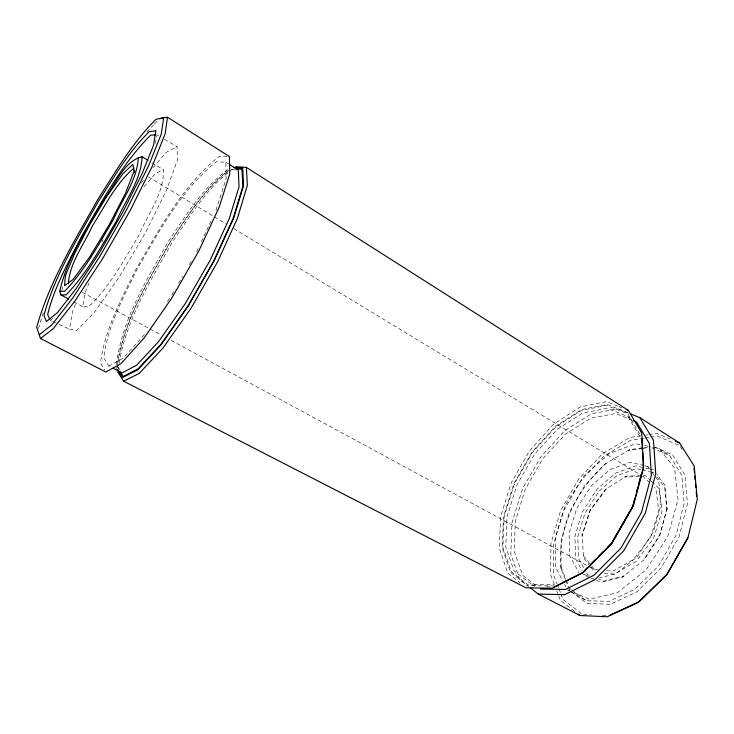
<?xml version="1.0" encoding="UTF-8"?>
<svg xmlns="http://www.w3.org/2000/svg" width="734" height="734" viewBox="0 0 734 734"><rect width="100%" height="100%" fill="white"/><g stroke="black" fill="none" stroke-linecap="round" stroke-linejoin="round"><path stroke-width="0.55" stroke-dasharray="3.67 2.75" d="M565.235 579.218L561.033 568.722L561.088 540.499L569.254 512.405L584.603 485.578L604.99 464.035L629.717 449.648L643.057 447.777M561.033 568.722C556.904 528.673 576.548 489.688 606.073 463.503M596.247 580.144L601.449 582.264L622.505 577.007L644.195 559.739L659.756 535.682L667.105 508.414L664.83 485.165L656.82 474.439M117.422 367.835C122.853 321.611 148.387 280.911 170.838 241.165C187.904 216.53 203.511 189.491 228.09 171.453M155.424 143.515L156.636 135.808M116.44 364.578C121.899 319.318 146.928 279.48 168.921 240.541C186.243 215.062 202.676 187.665 228.201 169.462M117.908 370.789L118.44 367.486M119.147 363.091C126.404 319.262 150.883 280.168 172.362 242.009C189.427 217.594 204.713 190.51 228.788 172.196M116.761 368.651L117.312 365.266M117.495 364.137C123.899 319.464 148.718 280.049 170.453 241.376C187.821 216.227 203.722 188.629 228.825 170.306M151.782 162.673L163.398 169.783C164.223 193.354 147.965 213.539 139.295 234.467C124.23 259.79 110.082 286.425 88.484 306.913L82.685 306.592L84.905 293.27L89.511 281.792M164.508 139.267L177.032 146.672L177.591 159.553L166.462 190.29L145.323 232.972L119.046 277.388L94.255 312.427L76.657 330.447L69.418 329.098L72.822 310.702L76.244 302.28M61.858 290.425L63.087 284.875M667.105 508.414L659.646 535.242L643.507 560.18M38.462 328.529L43.93 310.445M216.007 210.236L226.109 178.757L225.87 162.214L216.337 161.792C180.72 190.115 159.095 231.66 136.533 270.286C122.991 298.334 107.467 326.52 103.815 357.944L108.898 366.11L110.926 367.147M606.339 488.954L590.237 510.635L582.062 535.407L589.907 510.286L605.422 489.404L626.414 476.109L642.268 475.687M196.611 251.909L198.978 246.835M201.336 241.752L210.805 221.42M171.884 295.004L175.261 289.123M178.628 283.251L182.564 276.397M189.308 264.644L191.556 260.726M101.898 241.807L103.072 239.88M141.433 183.216L144.011 179.435M167.499 301.5L170.049 297.821M152.984 167.783L166.113 152.397L177.032 146.672M144.057 186.72L155.535 173.444L163.398 169.783M144.424 334.53L123.193 358.146L108.898 366.11M146.855 132.102L153.59 124.899M154.342 124.092L158.085 120.092M229.641 171.508L233.063 168.728M51.068 319.776L52.765 318.418M622.505 577.007L623.928 575.97L603.559 581.071L598.522 579.034M626.414 476.109L624.744 477.036L643.241 476.559L649.581 482.724M629.717 449.648L628.075 450.511L641.076 448.694M598.66 578.135L616.23 573.667L637.13 556.886L653.306 532.04L661.022 504.79L658.747 481.256L654.774 475.971M640.966 435.803L629.708 437.528L602.522 453.731L578.576 479.201L560.638 510.58L550.94 543.564L550.564 574.759L554.253 584.347M645.47 435.106L647.718 434.767M648.847 434.592L656.719 433.381L670.225 439.042M644.149 438.134L630.91 440.125L604.238 455.942L580.768 480.871L563.189 511.626L553.72 543.94L553.408 574.474L557.051 583.869M645.25 437.969L649.663 437.308M650.764 437.143L657.38 436.143L679.748 445.602M644.168 447.621L647.498 447.153M642.158 448.547L647.571 447.786M643.406 475.66L645.672 475.595L650.352 480.119M630.809 418.38L627.955 416.573L607.192 408.269L582.704 413.04L557.647 428.986L534.701 454.043L517.176 484.477L507.011 516.828L505.763 547.05L514.139 570.924L531.866 584.558L554.152 584.704M554.399 585.943L529.379 585.741L511.332 571.768L502.845 547.344L504.185 516.452L514.607 483.412L532.499 452.337L555.922 426.72L581.484 410.379L606.486 405.425L627.717 413.82L640.158 434.675M546.426 586.879L550.895 586.943M227.136 156.507L219.218 156.333C181.775 186.28 158.92 229.971 135.166 270.699C120.844 300.289 104.54 330.034 100.558 363.165L104.623 370.046M570.511 591.549L586.264 600.706L609.137 601.385L634.726 589.31L658.508 565.978L676.152 535.132L684.152 503.258L681.831 475.412L669.812 455.722L659.022 448.419L648.957 446.419M583.484 614.376L591.255 614.734M602.366 615.239L609.027 615.551M231.568 169.655L237.174 169.985M171.141 340.402L594.595 569.657L599.981 570.116M606.458 570.676L612.927 571.236L633.671 559.336L650.746 536.838L658.774 510.937L655.93 488.89L654.343 487.348M604.1 573.144L614.211 574.052L635.818 561.712L653.618 538.297L661.949 511.332L658.93 488.404L654.251 483.88M640.011 444.639L635.534 443.749L609.082 453.621L584.429 475.311L565.483 504.827L555.28 537.316L555.766 567.492L563.969 583.025M644.489 445.529L647.838 446.199M644.195 465.549L630.001 462.356L610.037 469.485L591.228 485.844L576.768 508.332L569.098 533.067L569.694 555.821L578.869 572.337M645.287 465.796L649.186 467.338M649.076 468.953L635.864 465.879L615.716 472.971L596.825 489.376L582.392 511.947L574.942 536.306L575.575 558.776L582.09 570.566M650.177 469.2L653.48 469.971M641.03 469.632L636.773 468.631L617.257 475.439L598.962 491.275L584.989 513.121L577.805 536.682L578.465 558.4L584.273 568.85M642.094 469.888L649.535 471.641M650.599 471.889L653.792 472.641M618.028 406.232L606.623 401.645L580.401 406.847L553.62 424.151L529.654 450.621L511.259 482.798L500.716 516.305L499.193 547.702L507.717 573.153L519.938 582.924M619.065 406.645L622.166 407.893M627.212 412.563L617.799 408.783L591.503 413.756L564.73 430.711L540.839 456.796L522.544 488.642L512.011 522.443L510.809 554.142L519.7 579.447L528.563 586.42M584.025 574.41L588.145 576.071M589.457 575.364L587.448 574.548L586.393 572.648M628.625 413.15L607.321 404.498L581.622 409.517L555.344 426.408L531.856 452.318L513.828 483.853L503.533 516.681L502.111 547.408L510.534 572.318L527.691 585.943M590.008 577.603L582.833 574.428M591.044 578.025L595.21 579.722M632.359 420.307L615.762 413.508L590.852 418.096L565.428 434.115L542.683 458.906L525.278 489.193L515.305 521.333L514.222 551.418L522.755 575.328L536.93 586.31M569.63 590.732L567.556 589.824L569.529 590.971M573.777 592.531L589.319 599.293L617.367 592.677L645.755 570.235L667.756 536.526L678.033 499.551L674.574 468.008L659.022 448.419M655.104 447.272L672.573 454.933L684.969 475.118L687.419 503.652L679.244 536.352L661.132 568.015L636.717 591.925L610.44 604.247L586.961 603.476L570.749 591.43M651.82 447.777L669.812 455.722M50.224 320.446L52.242 321.364M53.252 321.813L69.418 329.098M531.866 584.558L534.737 586.053M73.767 301.793L82.685 306.592M82.428 292.371L161.067 334.943M156.81 134.707L158.737 135.845M148.644 177.032L226.017 223.888M233.852 228.632L641.277 475.375M225.87 162.214L228.733 164.021M569.566 588.356L571.318 589.659M572.199 590.31L586.264 600.706M581.493 613.652L563.116 599.513L561.097 594.301M574.658 611.376L560.4 600.339L558.757 596.081M651.131 480.871L653.471 483.128M583.475 555.739L591.118 565.308M591.815 566.171L594.595 569.657M590.365 566.364L583.567 557.822L582.025 534.159M591.044 567.217L595.118 572.346M647.471 466.283L649.462 468.925M652.113 472.448L654.104 475.091M657.022 476.981L664.756 487.376L666.949 509.827M118.33 367.339L120.22 370.11M680.345 446.538L682.721 450.318M627.955 416.573L640.672 437.95M564.483 583.998L566.024 586.916M560.95 566.896L565.877 579.163M566.281 580.181L568.74 586.319M565.648 580.264L568.171 586.558M568.593 587.613L569.85 590.76M557.455 584.906L558.666 588.044M559.069 589.081L560.693 593.255M556.711 590.751L558.345 595.008M641.195 447.089L641.332 449.373M642.122 463.09L642.259 465.374"/><path stroke-width="1.1" d="M142.112 156.746C141.139 180.114 125.597 199.914 116.578 220.741C101.356 246.459 87.034 273.314 66.032 294.912L60.876 294.866L59.775 291.279C66.831 258.588 86.373 230.237 102.466 201.419C114.513 187.629 122.468 161.508 142.112 156.746L147.919 160.306M68.39 283.663C69.693 262.616 83.942 244.853 92.282 226.1C105.063 206.153 115.495 183.619 133.955 168.132M138.35 157.617C137.157 180.188 122.248 199.29 113.467 219.429C98.76 244.303 84.905 270.231 64.72 291.214L59.775 291.279M159.59 118.495L167.462 117.201L165.205 133.597L152.287 166.196L130.248 210.392L102.531 258.781L75.088 300.83L53.243 328.667L40.453 338.484L36.7 327.245C49.527 281.37 74.776 240.266 98.035 199.107C115.743 171.398 132.487 142.497 156.067 119.247L163.636 118.018L161.26 134.111L148.516 165.994L126.909 209.19L99.806 256.505L73.015 297.665L51.692 325.015L39.223 334.777M633.268 504.029L632.378 507.322L611.771 543.077M633.873 501.827L634.763 498.533M636.855 490.835L637.745 487.532M638.938 483.137L641.332 474.338M687.841 537.618L666.674 574.658L637.929 602.669L607.201 616.799L579.998 615.514L538.306 594.09L530.333 587.815M584.457 570.593L587.668 567.354M590.888 564.116L594.898 560.07M598.916 556.023L602.935 551.977M607.752 547.124L610.972 543.885M554.243 586.989L583.805 572.025L611.954 543.435L633.249 506.176L643.498 468.063L643.369 465.815M117.734 371.89L123.596 381.175L139.249 373.413L163.021 347.999L190.987 308.317L217.677 261.708L237.449 218.246L247.358 185.234L246.395 167.407L235.623 166.655M610.064 615.074L639.085 601.715L667.16 574.355L687.822 538.178L697.3 499.285L694.199 466.053L679.574 442.951L639.773 417.6L630.35 413.82M155.764 134.799L150.525 135.221C121.367 164.554 101.861 201.749 81.19 237.165C68.473 262.194 54.38 287.022 47.655 314.501L49.793 319.455M540.481 589.053L565.428 589.448L593.934 575.245L621.01 548.023L641.452 512.47L651.379 475.338L649.351 443.474L636.506 422.004L633.396 420.729M538.306 594.09L564.648 594.668L594.852 579.741L623.579 550.95L645.259 513.24L655.728 473.87L653.471 440.18L639.773 417.6M235.678 168.893L241.954 169.224L242.871 186.262L233.082 218.622L213.53 261.35L187.748 306.225L160.7 344.595L138.203 368.743L123.257 376.45L120.339 372.138M233.366 167.526L242.734 168.224L243.532 185.72L233.733 217.998L214.346 260.478L188.243 306.06L160.948 344.907L137.744 369.872L122.459 377.615L117.33 369.541M626.313 409.563L628.387 410.398L641.745 433.097L643.608 466.466L633.112 505.506L611.303 543.655L582.475 572.933L552.252 588.228L526.049 587.815L123.596 381.175M675.427 441.217L679.574 442.951M112.963 368.193L122.11 372.881L136.689 365.211L158.645 341.503L185.032 303.968L210.218 260.111L229.375 218.374L239.055 186.739L238.293 170.049L229.687 164.627M40.453 338.484L105.788 372.01L120.807 363.816L144.066 338.035L171.793 298.096L198.648 251.294L219.2 207.089L229.797 173.848L229.393 156.553L167.462 117.201M60.876 294.866L68.812 299.133M246.395 167.407L628.387 410.398M578.218 614.138L579.998 615.514M134.34 170.352L134.735 172.573M694.034 468.264L694.456 472.742M694.768 476.109L695.08 479.467M695.493 483.945L695.814 487.312M696.227 491.789L696.639 496.267M641.865 438.804L642.433 448.933M642.617 452.309L643.186 462.438M65.399 275.709L64.519 285.746L73.171 279.36L89.576 257.129L109.155 224.898L125.477 193.281L134.074 171.215L132.882 164.379L122.853 173.765L107.155 195.794L89.649 224.787L74.666 253.45L65.399 275.709M155.81 130.872L153.47 145.442L142.139 173.536L123.248 211.236L99.585 252.542L76.299 288.37L57.564 312.528L46.407 321.538L43.912 315.391C55.068 274.663 77.62 238.266 98.191 201.767C113.834 177.408 128.505 151.874 149.415 131.524L155.81 130.872"/></g></svg>
